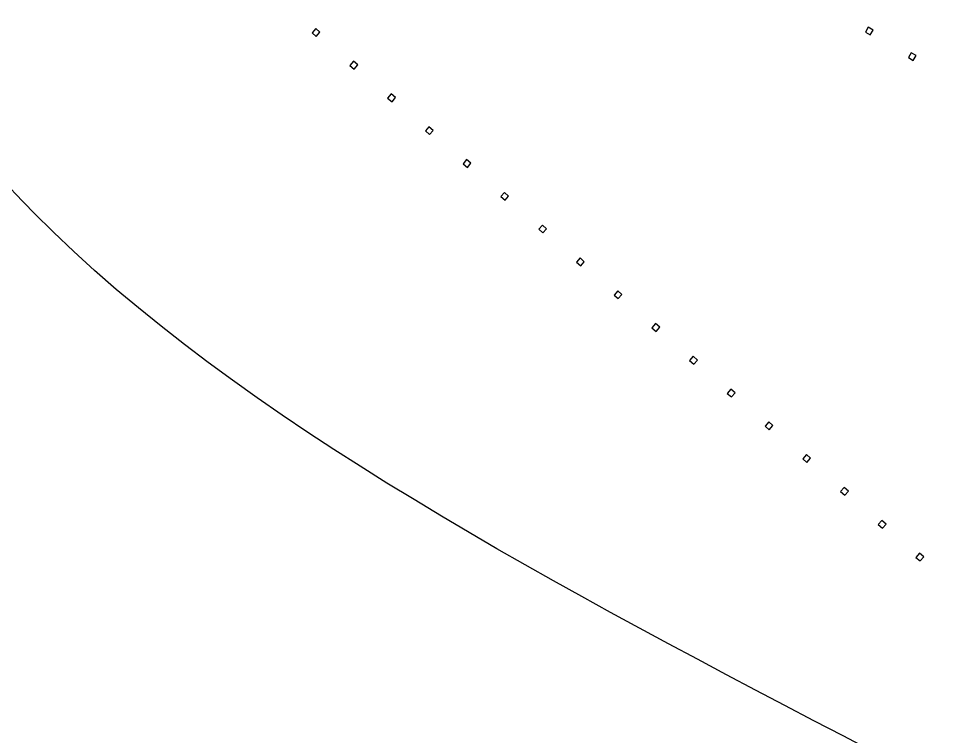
# Model space of a CAD drawing. Header units: centimetres. Extents: x -14.4 to 14.4, y -14.4 to 14.4.
# Drawn here: x 2.656 to 6.585, y -7.264 to -4.194 of the extents above; entities that cross this region are included whole.
import ezdxf
from ezdxf.lldxf.tags import DXFTag

# ---------------------------------------------------------------- set-up
doc = ezdxf.new("R2010")
doc.units = ezdxf.units.CM
doc.header["$MEASUREMENT"] = 0
doc.layers.add('Layer 1', color=7, linetype='Continuous')
tags = doc.linetypes.add('New Line1', pattern=[0.2, 0.1, -0.1]).pattern_tags.tags
tags[6:7] = [DXFTag(74, 4), DXFTag(75, 0), DXFTag(340, '0'), DXFTag(46, 1.0), DXFTag(50, 0.0), DXFTag(44, 0.0), DXFTag(45, 0.0)]
tags[4:5] = [DXFTag(74, 4), DXFTag(75, 0), DXFTag(340, '0'), DXFTag(46, 1.0), DXFTag(50, 0.0), DXFTag(44, 0.0), DXFTag(45, 0.0)]
tags = doc.linetypes.add('New Line252', pattern=[0.2, 0.1, -0.1]).pattern_tags.tags
tags[6:7] = [DXFTag(74, 4), DXFTag(75, 0), DXFTag(340, '0'), DXFTag(46, 1.0), DXFTag(50, 0.0), DXFTag(44, 0.0), DXFTag(45, 0.0)]
tags[4:5] = [DXFTag(74, 4), DXFTag(75, 0), DXFTag(340, '0'), DXFTag(46, 1.0), DXFTag(50, 0.0), DXFTag(44, 0.0), DXFTag(45, 0.0)]
tags = doc.linetypes.add('New Line253', pattern=[0.2, 0.1, -0.1]).pattern_tags.tags
tags[6:7] = [DXFTag(74, 4), DXFTag(75, 0), DXFTag(340, '0'), DXFTag(46, 1.0), DXFTag(50, 0.0), DXFTag(44, 0.0), DXFTag(45, 0.0)]
tags[4:5] = [DXFTag(74, 4), DXFTag(75, 0), DXFTag(340, '0'), DXFTag(46, 1.0), DXFTag(50, 0.0), DXFTag(44, 0.0), DXFTag(45, 0.0)]
tags = doc.linetypes.add('New Line256', pattern=[0.2, 0.1, -0.1]).pattern_tags.tags
tags[6:7] = [DXFTag(74, 4), DXFTag(75, 0), DXFTag(340, '0'), DXFTag(46, 1.0), DXFTag(50, 0.0), DXFTag(44, 0.0), DXFTag(45, 0.0)]
tags[4:5] = [DXFTag(74, 4), DXFTag(75, 0), DXFTag(340, '0'), DXFTag(46, 1.0), DXFTag(50, 0.0), DXFTag(44, 0.0), DXFTag(45, 0.0)]
tags = doc.linetypes.add('New Line257', pattern=[0.2, 0.1, -0.1]).pattern_tags.tags
tags[6:7] = [DXFTag(74, 4), DXFTag(75, 0), DXFTag(340, '0'), DXFTag(46, 1.0), DXFTag(50, 0.0), DXFTag(44, 0.0), DXFTag(45, 0.0)]
tags[4:5] = [DXFTag(74, 4), DXFTag(75, 0), DXFTag(340, '0'), DXFTag(46, 1.0), DXFTag(50, 0.0), DXFTag(44, 0.0), DXFTag(45, 0.0)]
tags = doc.linetypes.add('New Line261', pattern=[0.2, 0.1, -0.1]).pattern_tags.tags
tags[6:7] = [DXFTag(74, 4), DXFTag(75, 0), DXFTag(340, '0'), DXFTag(46, 1.0), DXFTag(50, 0.0), DXFTag(44, 0.0), DXFTag(45, 0.0)]
tags[4:5] = [DXFTag(74, 4), DXFTag(75, 0), DXFTag(340, '0'), DXFTag(46, 1.0), DXFTag(50, 0.0), DXFTag(44, 0.0), DXFTag(45, 0.0)]
tags = doc.linetypes.add('New Line266', pattern=[0.2, 0.1, -0.1]).pattern_tags.tags
tags[6:7] = [DXFTag(74, 4), DXFTag(75, 0), DXFTag(340, '0'), DXFTag(46, 1.0), DXFTag(50, 0.0), DXFTag(44, 0.0), DXFTag(45, 0.0)]
tags[4:5] = [DXFTag(74, 4), DXFTag(75, 0), DXFTag(340, '0'), DXFTag(46, 1.0), DXFTag(50, 0.0), DXFTag(44, 0.0), DXFTag(45, 0.0)]
tags = doc.linetypes.add('New Line271', pattern=[0.2, 0.1, -0.1]).pattern_tags.tags
tags[6:7] = [DXFTag(74, 4), DXFTag(75, 0), DXFTag(340, '0'), DXFTag(46, 1.0), DXFTag(50, 0.0), DXFTag(44, 0.0), DXFTag(45, 0.0)]
tags[4:5] = [DXFTag(74, 4), DXFTag(75, 0), DXFTag(340, '0'), DXFTag(46, 1.0), DXFTag(50, 0.0), DXFTag(44, 0.0), DXFTag(45, 0.0)]
tags = doc.linetypes.add('New Line277', pattern=[0.2, 0.1, -0.1]).pattern_tags.tags
tags[6:7] = [DXFTag(74, 4), DXFTag(75, 0), DXFTag(340, '0'), DXFTag(46, 1.0), DXFTag(50, 0.0), DXFTag(44, 0.0), DXFTag(45, 0.0)]
tags[4:5] = [DXFTag(74, 4), DXFTag(75, 0), DXFTag(340, '0'), DXFTag(46, 1.0), DXFTag(50, 0.0), DXFTag(44, 0.0), DXFTag(45, 0.0)]
tags = doc.linetypes.add('New Line283', pattern=[0.2, 0.1, -0.1]).pattern_tags.tags
tags[6:7] = [DXFTag(74, 4), DXFTag(75, 0), DXFTag(340, '0'), DXFTag(46, 1.0), DXFTag(50, 0.0), DXFTag(44, 0.0), DXFTag(45, 0.0)]
tags[4:5] = [DXFTag(74, 4), DXFTag(75, 0), DXFTag(340, '0'), DXFTag(46, 1.0), DXFTag(50, 0.0), DXFTag(44, 0.0), DXFTag(45, 0.0)]
tags = doc.linetypes.add('New Line289', pattern=[0.2, 0.1, -0.1]).pattern_tags.tags
tags[6:7] = [DXFTag(74, 4), DXFTag(75, 0), DXFTag(340, '0'), DXFTag(46, 1.0), DXFTag(50, 0.0), DXFTag(44, 0.0), DXFTag(45, 0.0)]
tags[4:5] = [DXFTag(74, 4), DXFTag(75, 0), DXFTag(340, '0'), DXFTag(46, 1.0), DXFTag(50, 0.0), DXFTag(44, 0.0), DXFTag(45, 0.0)]
tags = doc.linetypes.add('New Line294', pattern=[0.2, 0.1, -0.1]).pattern_tags.tags
tags[6:7] = [DXFTag(74, 4), DXFTag(75, 0), DXFTag(340, '0'), DXFTag(46, 1.0), DXFTag(50, 0.0), DXFTag(44, 0.0), DXFTag(45, 0.0)]
tags[4:5] = [DXFTag(74, 4), DXFTag(75, 0), DXFTag(340, '0'), DXFTag(46, 1.0), DXFTag(50, 0.0), DXFTag(44, 0.0), DXFTag(45, 0.0)]
tags = doc.linetypes.add('New Line299', pattern=[0.2, 0.1, -0.1]).pattern_tags.tags
tags[6:7] = [DXFTag(74, 4), DXFTag(75, 0), DXFTag(340, '0'), DXFTag(46, 1.0), DXFTag(50, 0.0), DXFTag(44, 0.0), DXFTag(45, 0.0)]
tags[4:5] = [DXFTag(74, 4), DXFTag(75, 0), DXFTag(340, '0'), DXFTag(46, 1.0), DXFTag(50, 0.0), DXFTag(44, 0.0), DXFTag(45, 0.0)]
tags = doc.linetypes.add('New Line302', pattern=[0.2, 0.1, -0.1]).pattern_tags.tags
tags[6:7] = [DXFTag(74, 4), DXFTag(75, 0), DXFTag(340, '0'), DXFTag(46, 1.0), DXFTag(50, 0.0), DXFTag(44, 0.0), DXFTag(45, 0.0)]
tags[4:5] = [DXFTag(74, 4), DXFTag(75, 0), DXFTag(340, '0'), DXFTag(46, 1.0), DXFTag(50, 0.0), DXFTag(44, 0.0), DXFTag(45, 0.0)]
tags = doc.linetypes.add('New Line306', pattern=[0.2, 0.1, -0.1]).pattern_tags.tags
tags[6:7] = [DXFTag(74, 4), DXFTag(75, 0), DXFTag(340, '0'), DXFTag(46, 1.0), DXFTag(50, 0.0), DXFTag(44, 0.0), DXFTag(45, 0.0)]
tags[4:5] = [DXFTag(74, 4), DXFTag(75, 0), DXFTag(340, '0'), DXFTag(46, 1.0), DXFTag(50, 0.0), DXFTag(44, 0.0), DXFTag(45, 0.0)]
tags = doc.linetypes.add('New Line310', pattern=[0.2, 0.1, -0.1]).pattern_tags.tags
tags[6:7] = [DXFTag(74, 4), DXFTag(75, 0), DXFTag(340, '0'), DXFTag(46, 1.0), DXFTag(50, 0.0), DXFTag(44, 0.0), DXFTag(45, 0.0)]
tags[4:5] = [DXFTag(74, 4), DXFTag(75, 0), DXFTag(340, '0'), DXFTag(46, 1.0), DXFTag(50, 0.0), DXFTag(44, 0.0), DXFTag(45, 0.0)]
tags = doc.linetypes.add('New Line312', pattern=[0.2, 0.1, -0.1]).pattern_tags.tags
tags[6:7] = [DXFTag(74, 4), DXFTag(75, 0), DXFTag(340, '0'), DXFTag(46, 1.0), DXFTag(50, 0.0), DXFTag(44, 0.0), DXFTag(45, 0.0)]
tags[4:5] = [DXFTag(74, 4), DXFTag(75, 0), DXFTag(340, '0'), DXFTag(46, 1.0), DXFTag(50, 0.0), DXFTag(44, 0.0), DXFTag(45, 0.0)]
tags = doc.linetypes.add('New Line316', pattern=[0.2, 0.1, -0.1]).pattern_tags.tags
tags[6:7] = [DXFTag(74, 4), DXFTag(75, 0), DXFTag(340, '0'), DXFTag(46, 1.0), DXFTag(50, 0.0), DXFTag(44, 0.0), DXFTag(45, 0.0)]
tags[4:5] = [DXFTag(74, 4), DXFTag(75, 0), DXFTag(340, '0'), DXFTag(46, 1.0), DXFTag(50, 0.0), DXFTag(44, 0.0), DXFTag(45, 0.0)]
tags = doc.linetypes.add('New Line320', pattern=[0.2, 0.1, -0.1]).pattern_tags.tags
tags[6:7] = [DXFTag(74, 4), DXFTag(75, 0), DXFTag(340, '0'), DXFTag(46, 1.0), DXFTag(50, 0.0), DXFTag(44, 0.0), DXFTag(45, 0.0)]
tags[4:5] = [DXFTag(74, 4), DXFTag(75, 0), DXFTag(340, '0'), DXFTag(46, 1.0), DXFTag(50, 0.0), DXFTag(44, 0.0), DXFTag(45, 0.0)]
tags = doc.linetypes.add('New Line322', pattern=[0.2, 0.1, -0.1]).pattern_tags.tags
tags[6:7] = [DXFTag(74, 4), DXFTag(75, 0), DXFTag(340, '0'), DXFTag(46, 1.0), DXFTag(50, 0.0), DXFTag(44, 0.0), DXFTag(45, 0.0)]
tags[4:5] = [DXFTag(74, 4), DXFTag(75, 0), DXFTag(340, '0'), DXFTag(46, 1.0), DXFTag(50, 0.0), DXFTag(44, 0.0), DXFTag(45, 0.0)]

msp = doc.modelspace()

# ---------------------------------------------------------------- linework, layer by layer
at = {"layer": 'Layer 1', "linetype": 'New Line1', "lineweight": 30}
msp.add_open_spline([(-0.02824, 13.49374), (-0.40654, 13.49374), (-0.71734, 12.90195), (-0.74708, 12.15026), (-0.74708, 12.15026), (-0.87804, 12.42245), (-1.06047, 12.59166), (-1.26266, 12.59166), (-1.26266, 12.59166), (-1.36255, 12.51294), (-1.46559, 12.43115), (-1.45851, 12.29047), (-1.45851, 12.29047), (-1.34745, 10.08373), (-2.43411, 6.76733), (-1.87543, 4.59605), (-1.87543, 4.59605), (-1.92103, 4.57666), (-1.9663, 4.55671), (-2.01119, 4.53596), (-2.01119, 4.53596), (-3.20898, 6.51937), (-6.9413, 7.63345), (-8.80574, 9.12428), (-8.80574, 9.12428), (-8.91576, 9.21225), (-9.0418, 9.17638), (-9.16406, 9.14134), (-9.16406, 9.14134), (-9.28223, 8.97727), (-9.25199, 8.73012), (-9.10768, 8.46478), (-9.10768, 8.46478), (-9.73499, 8.87998), (-10.39696, 8.97352), (-10.61807, 8.66656), (-10.61807, 8.66656), (-10.84917, 8.34573), (-10.51168, 7.70708), (-9.8651, 7.23628), (-9.8651, 7.23628), (-10.21171, 7.32302), (-10.50267, 7.28294), (-10.63513, 7.09904), (-10.63513, 7.09904), (-10.71075, 6.93313), (-10.69029, 6.80578), (-10.55576, 6.72663), (-10.55576, 6.72663), (-8.64198, 5.60077), (-6.55349, 2.76652), (-4.50601, 1.88906), (-4.50601, 1.88906), (-4.51834, 1.85783), (-4.52991, 1.82639), (-4.54162, 1.79485), (-4.54162, 1.79485), (-6.7129, 2.25581), (-9.91269, 1.22975), (-12.06096, 1.33787), (-12.06096, 1.33787), (-12.20164, 1.34495), (-12.28343, 1.24191), (-12.36215, 1.14202), (-12.36215, 1.14202), (-12.36215, 0.93983), (-12.19294, 0.7574), (-11.92075, 0.62644), (-11.92075, 0.62644), (-12.67244, 0.5967), (-13.26423, 0.2859), (-13.26423, -0.09241), (-13.26423, -0.09241), (-13.26423, -0.4878), (-12.61745, -0.80936), (-11.81763, -0.81348), (-11.81763, -0.81348), (-12.14958, -0.94567), (-12.36215, -1.14768), (-12.36215, -1.37431), (-12.36215, -1.37431), (-12.32654, -1.55313), (-12.23567, -1.64466), (-12.08025, -1.63025), (-12.08025, -1.63025), (-9.88165, -1.42641), (-6.5557, -2.49265), (-4.38064, -2.02788), (-4.38064, -2.02788), (-4.3753, -2.03921), (-4.37048, -2.05072), (-4.36506, -2.062), (-4.36506, -2.062), (-6.35628, -3.01994), (-8.38051, -5.72642), (-10.23973, -6.8202), (-10.23973, -6.8202), (-10.37426, -6.89934), (-10.39398, -7.02669), (-10.31837, -7.1926), (-10.31837, -7.1926), (-10.18591, -7.3765), (-9.89568, -7.41585), (-9.54907, -7.3291), (-9.54907, -7.3291), (-10.19565, -7.79991), (-10.5324, -8.43929), (-10.3013, -8.76012), (-10.3013, -8.76012), (-10.0802, -9.06709), (-9.41822, -8.97354), (-8.79091, -8.55834), (-8.79091, -8.55834), (-8.93523, -8.82368), (-8.96621, -9.07009), (-8.84803, -9.23416), (-8.84803, -9.23416), (-8.72578, -9.2692), (-8.59899, -9.30507), (-8.48898, -9.2171), (-8.48898, -9.2171), (-6.59659, -7.70392), (-2.78012, -6.57891), (-1.64249, -4.53902), (-1.64249, -4.53902), (-1.62523, -4.54532), (-1.60791, -4.55147), (-1.59056, -4.55757), (-1.59056, -4.55757), (-2.15416, -6.72869), (-1.06467, -10.0506), (-1.17587, -12.26015), (-1.17587, -12.26015), (-1.18295, -12.40083), (-1.07991, -12.48262), (-0.98002, -12.56133), (-0.98002, -12.56133), (-0.77782, -12.56133), (-0.5954, -12.39212), (-0.46444, -12.11994), (-0.46444, -12.11994), (-0.4347, -12.87162), (-0.1239, -13.46342), (0.25441, -13.46342), (0.25441, -13.46342), (0.6498, -13.46342), (0.97136, -12.81663), (0.97548, -12.01682), (0.97548, -12.01682), (1.10767, -12.34877), (1.30968, -12.56134), (1.53632, -12.56133), (1.53632, -12.56133), (1.71514, -12.52572), (1.80666, -12.43486), (1.79225, -12.27943), (1.79225, -12.27943), (1.5806, -9.99663), (2.7384, -6.49836), (2.12979, -4.33502), (2.12979, -4.33502), (2.14089, -4.32954), (2.15213, -4.32425), (2.16317, -4.3187), (2.16317, -4.3187), (3.35857, -6.30441), (7.09436, -7.41896), (8.95996, -8.91072), (8.95996, -8.91072), (9.06997, -8.99869), (9.19676, -8.96282), (9.31901, -8.92778), (9.31901, -8.92778), (9.43719, -8.76371), (9.40621, -8.51656), (9.26189, -8.25122), (9.26189, -8.25122), (9.88921, -8.66642), (10.55118, -8.75996), (10.77229, -8.453), (10.77229, -8.453), (11.00338, -8.13217), (10.66663, -7.49353), (10.02005, -7.02272), (10.02005, -7.02272), (10.36666, -7.10947), (10.65763, -7.06938), (10.79009, -6.88548), (10.79009, -6.88548), (10.86571, -6.71957), (10.84524, -6.59222), (10.71071, -6.51307), (10.71071, -6.51307), (8.8208, -5.40125), (6.7603, -2.62378), (4.73738, -1.70963), (4.73738, -1.70963), (6.91331, -2.11819), (10.16684, -1.08998), (12.32942, -1.29049), (12.32942, -1.29049), (12.48484, -1.30489), (12.5757, -1.21337), (12.61132, -1.03455), (12.61132, -1.03455), (12.61132, -0.80791), (12.39875, -0.60591), (12.06681, -0.47371), (12.06681, -0.47371), (12.86662, -0.4696), (13.5134, -0.14804), (13.5134, 0.24736), (13.5134, 0.24736), (13.5134, 0.62567), (12.92161, 0.93646), (12.16992, 0.96621), (12.16992, 0.96621), (12.44211, 1.09716), (12.61132, 1.27959), (12.61132, 1.48179), (12.61132, 1.48179), (12.5326, 1.58167), (12.45082, 1.68472), (12.31013, 1.67764), (12.31013, 1.67764), (10.04607, 1.56369), (6.61388, 2.70992), (4.4488, 2.04707), (4.4488, 2.04707), (4.44242, 2.06171), (4.43603, 2.07628), (4.42951, 2.09084), (4.42951, 2.09084), (6.51469, 2.90706), (8.64662, 5.82911), (10.59721, 6.97663), (10.59721, 6.97663), (10.73174, 7.05578), (10.7522, 7.18313), (10.67659, 7.34904), (10.67659, 7.34904), (10.54413, 7.53294), (10.25316, 7.57303), (9.90655, 7.48628), (9.90655, 7.48628), (10.55313, 7.95709), (10.89062, 8.59573), (10.65952, 8.91656), (10.65952, 8.91656), (10.43842, 9.22353), (9.77645, 9.12998), (9.14913, 8.71478), (9.14913, 8.71478), (9.29345, 8.98012), (9.32369, 9.22727), (9.20551, 9.39134), (9.20551, 9.39134), (9.08326, 9.42638), (8.95721, 9.46225), (8.8472, 9.37428), (8.8472, 9.37428), (6.9173, 7.83111), (2.98618, 6.69165), (1.93617, 4.5738), (1.93617, 4.5738), (1.92481, 4.57879), (1.91345, 4.58373), (1.90205, 4.58864), (1.90205, 4.58864), (2.3783, 6.76324), (1.30511, 10.10404), (1.50961, 12.30976), (1.50961, 12.30976), (1.52402, 12.46518), (1.43249, 12.55604), (1.25367, 12.59166), (1.25367, 12.59166), (1.02704, 12.59166), (0.82503, 12.37909), (0.69284, 12.04714), (0.69284, 12.04714), (0.68872, 12.84696), (0.36716, 13.49374), (-0.02824, 13.49374)], degree=3, knots=[0, 0, 0, 0, 0.0138889, 0.0138889, 0.0138889, 0.0138889, 0.0277778, 0.0277778, 0.0277778, 0.0277778, 0.0416667, 0.0416667, 0.0416667, 0.0416667, 0.0555556, 0.0555556, 0.0555556, 0.0555556, 0.0694444, 0.0694444, 0.0694444, 0.0694444, 0.0833333, 0.0833333, 0.0833333, 0.0833333, 0.0972222, 0.0972222, 0.0972222, 0.0972222, 0.1111111, 0.1111111, 0.1111111, 0.1111111, 0.125, 0.125, 0.125, 0.125, 0.1388889, 0.1388889, 0.1388889, 0.1388889, 0.1527778, 0.1527778, 0.1527778, 0.1527778, 0.1666667, 0.1666667, 0.1666667, 0.1666667, 0.1805556, 0.1805556, 0.1805556, 0.1805556, 0.1944444, 0.1944444, 0.1944444, 0.1944444, 0.2083333, 0.2083333, 0.2083333, 0.2083333, 0.2222222, 0.2222222, 0.2222222, 0.2222222, 0.2361111, 0.2361111, 0.2361111, 0.2361111, 0.25, 0.25, 0.25, 0.25, 0.2638889, 0.2638889, 0.2638889, 0.2638889, 0.2777778, 0.2777778, 0.2777778, 0.2777778, 0.2916667, 0.2916667, 0.2916667, 0.2916667, 0.3055556, 0.3055556, 0.3055556, 0.3055556, 0.3194444, 0.3194444, 0.3194444, 0.3194444, 0.3333333, 0.3333333, 0.3333333, 0.3333333, 0.3472222, 0.3472222, 0.3472222, 0.3472222, 0.3611111, 0.3611111, 0.3611111, 0.3611111, 0.375, 0.375, 0.375, 0.375, 0.3888889, 0.3888889, 0.3888889, 0.3888889, 0.4027778, 0.4027778, 0.4027778, 0.4027778, 0.4166667, 0.4166667, 0.4166667, 0.4166667, 0.4305556, 0.4305556, 0.4305556, 0.4305556, 0.4444444, 0.4444444, 0.4444444, 0.4444444, 0.4583333, 0.4583333, 0.4583333, 0.4583333, 0.4722222, 0.4722222, 0.4722222, 0.4722222, 0.4861111, 0.4861111, 0.4861111, 0.4861111, 0.5, 0.5, 0.5, 0.5, 0.5138889, 0.5138889, 0.5138889, 0.5138889, 0.5277778, 0.5277778, 0.5277778, 0.5277778, 0.5416667, 0.5416667, 0.5416667, 0.5416667, 0.5555556, 0.5555556, 0.5555556, 0.5555556, 0.5694444, 0.5694444, 0.5694444, 0.5694444, 0.5833333, 0.5833333, 0.5833333, 0.5833333, 0.5972222, 0.5972222, 0.5972222, 0.5972222, 0.6111111, 0.6111111, 0.6111111, 0.6111111, 0.625, 0.625, 0.625, 0.625, 0.6388889, 0.6388889, 0.6388889, 0.6388889, 0.6527778, 0.6527778, 0.6527778, 0.6527778, 0.6666667, 0.6666667, 0.6666667, 0.6666667, 0.6805556, 0.6805556, 0.6805556, 0.6805556, 0.6944444, 0.6944444, 0.6944444, 0.6944444, 0.7083333, 0.7083333, 0.7083333, 0.7083333, 0.7222222, 0.7222222, 0.7222222, 0.7222222, 0.7361111, 0.7361111, 0.7361111, 0.7361111, 0.75, 0.75, 0.75, 0.75, 0.7638889, 0.7638889, 0.7638889, 0.7638889, 0.7777778, 0.7777778, 0.7777778, 0.7777778, 0.7916667, 0.7916667, 0.7916667, 0.7916667, 0.8055556, 0.8055556, 0.8055556, 0.8055556, 0.8194444, 0.8194444, 0.8194444, 0.8194444, 0.8333333, 0.8333333, 0.8333333, 0.8333333, 0.8472222, 0.8472222, 0.8472222, 0.8472222, 0.8611111, 0.8611111, 0.8611111, 0.8611111, 0.875, 0.875, 0.875, 0.875, 0.8888889, 0.8888889, 0.8888889, 0.8888889, 0.9027778, 0.9027778, 0.9027778, 0.9027778, 0.9166667, 0.9166667, 0.9166667, 0.9166667, 0.9305556, 0.9305556, 0.9305556, 0.9305556, 0.9444444, 0.9444444, 0.9444444, 0.9444444, 0.9583333, 0.9583333, 0.9583333, 0.9583333, 0.9722222, 0.9722222, 0.9722222, 0.9722222, 1, 1, 1, 1], dxfattribs=at)
at = {"layer": 'Layer 1', "linetype": 'New Line253', "lineweight": 30}
msp.add_open_spline([(3.92728, -4.23709), (3.92728, -4.23709), (3.94509, -4.25267), (3.94509, -4.25267), (3.94509, -4.25267), (3.94509, -4.25267), (3.92951, -4.27048), (3.92951, -4.27048), (3.92951, -4.27048), (3.92951, -4.27048), (3.9117, -4.2549), (3.9117, -4.2549), (3.9117, -4.2549), (3.9117, -4.2549), (3.92728, -4.23709), (3.92728, -4.23709)], degree=3, knots=[0, 0, 0, 0, 0.2, 0.2, 0.2, 0.2, 0.4, 0.4, 0.4, 0.4, 0.6, 0.6, 0.6, 0.6, 1, 1, 1, 1], dxfattribs=at)
at = {"layer": 'Layer 1', "linetype": 'New Line252', "lineweight": 30}
msp.add_open_spline([(6.28783, -4.2319), (6.28783, -4.2319), (6.3086, -4.24377), (6.3086, -4.24377), (6.3086, -4.24377), (6.3086, -4.24377), (6.29599, -4.26454), (6.29599, -4.26454), (6.29599, -4.26454), (6.29599, -4.26454), (6.27596, -4.25267), (6.27596, -4.25267), (6.27596, -4.25267), (6.27596, -4.25267), (6.28783, -4.2319), (6.28783, -4.2319)], degree=3, knots=[0, 0, 0, 0, 0.2, 0.2, 0.2, 0.2, 0.4, 0.4, 0.4, 0.4, 0.6, 0.6, 0.6, 0.6, 1, 1, 1, 1], dxfattribs=at)
at = {"layer": 'Layer 1', "linetype": 'New Line256', "lineweight": 30}
msp.add_open_spline([(6.47181, -4.34095), (6.47181, -4.34095), (6.49258, -4.35282), (6.49258, -4.35282), (6.49258, -4.35282), (6.49258, -4.35282), (6.48071, -4.37359), (6.48071, -4.37359), (6.48071, -4.37359), (6.48071, -4.37359), (6.45994, -4.36098), (6.45994, -4.36098), (6.45994, -4.36098), (6.45994, -4.36098), (6.47181, -4.34095), (6.47181, -4.34095)], degree=3, knots=[0, 0, 0, 0, 0.2, 0.2, 0.2, 0.2, 0.4, 0.4, 0.4, 0.4, 0.6, 0.6, 0.6, 0.6, 1, 1, 1, 1], dxfattribs=at)
at = {"layer": 'Layer 1', "linetype": 'New Line257', "lineweight": 30}
msp.add_open_spline([(4.089, -4.37656), (4.089, -4.37656), (4.10681, -4.39288), (4.10681, -4.39288), (4.10681, -4.39288), (4.10681, -4.39288), (4.09123, -4.41069), (4.09123, -4.41069), (4.09123, -4.41069), (4.09123, -4.41069), (4.07343, -4.39511), (4.07343, -4.39511), (4.07343, -4.39511), (4.07343, -4.39511), (4.089, -4.37656), (4.089, -4.37656)], degree=3, knots=[0, 0, 0, 0, 0.2, 0.2, 0.2, 0.2, 0.4, 0.4, 0.4, 0.4, 0.6, 0.6, 0.6, 0.6, 1, 1, 1, 1], dxfattribs=at)
at = {"layer": 'Layer 1', "linetype": 'New Line261', "lineweight": 30}
msp.add_open_spline([(4.24998, -4.51677), (4.24998, -4.51677), (4.26853, -4.53235), (4.26853, -4.53235), (4.26853, -4.53235), (4.26853, -4.53235), (4.25295, -4.55089), (4.25295, -4.55089), (4.25295, -4.55089), (4.25295, -4.55089), (4.23441, -4.53457), (4.23441, -4.53457), (4.23441, -4.53457), (4.23441, -4.53457), (4.24998, -4.51677), (4.24998, -4.51677)], degree=3, knots=[0, 0, 0, 0, 0.2, 0.2, 0.2, 0.2, 0.4, 0.4, 0.4, 0.4, 0.6, 0.6, 0.6, 0.6, 1, 1, 1, 1], dxfattribs=at)
at = {"layer": 'Layer 1', "linetype": 'New Line266', "lineweight": 30}
msp.add_open_spline([(4.41097, -4.65698), (4.41097, -4.65698), (4.42877, -4.67256), (4.42877, -4.67256), (4.42877, -4.67256), (4.42877, -4.67256), (4.41319, -4.69036), (4.41319, -4.69036), (4.41319, -4.69036), (4.41319, -4.69036), (4.39613, -4.67478), (4.39613, -4.67478), (4.39613, -4.67478), (4.39613, -4.67478), (4.41097, -4.65698), (4.41097, -4.65698)], degree=3, knots=[0, 0, 0, 0, 0.2, 0.2, 0.2, 0.2, 0.4, 0.4, 0.4, 0.4, 0.6, 0.6, 0.6, 0.6, 1, 1, 1, 1], dxfattribs=at)
at = {"layer": 'Layer 1', "linetype": 'New Line271', "lineweight": 30}
msp.add_open_spline([(4.57195, -4.79719), (4.57195, -4.79719), (4.59049, -4.81277), (4.59049, -4.81277), (4.59049, -4.81277), (4.59049, -4.81277), (4.57491, -4.83057), (4.57491, -4.83057), (4.57491, -4.83057), (4.57491, -4.83057), (4.55637, -4.81499), (4.55637, -4.81499), (4.55637, -4.81499), (4.55637, -4.81499), (4.57195, -4.79719), (4.57195, -4.79719)], degree=3, knots=[0, 0, 0, 0, 0.2, 0.2, 0.2, 0.2, 0.4, 0.4, 0.4, 0.4, 0.6, 0.6, 0.6, 0.6, 1, 1, 1, 1], dxfattribs=at)
at = {"layer": 'Layer 1', "linetype": 'New Line277', "lineweight": 30}
msp.add_open_spline([(4.73367, -4.9374), (4.73367, -4.9374), (4.75147, -4.95297), (4.75147, -4.95297), (4.75147, -4.95297), (4.75147, -4.95297), (4.73589, -4.97078), (4.73589, -4.97078), (4.73589, -4.97078), (4.73589, -4.97078), (4.71809, -4.9552), (4.71809, -4.9552), (4.71809, -4.9552), (4.71809, -4.9552), (4.73367, -4.9374), (4.73367, -4.9374)], degree=3, knots=[0, 0, 0, 0, 0.2, 0.2, 0.2, 0.2, 0.4, 0.4, 0.4, 0.4, 0.6, 0.6, 0.6, 0.6, 1, 1, 1, 1], dxfattribs=at)
at = {"layer": 'Layer 1', "linetype": 'New Line283', "lineweight": 30}
msp.add_open_spline([(4.89539, -5.0776), (4.89539, -5.0776), (4.91319, -5.09318), (4.91319, -5.09318), (4.91319, -5.09318), (4.91319, -5.09318), (4.89762, -5.11099), (4.89762, -5.11099), (4.89762, -5.11099), (4.89762, -5.11099), (4.87981, -5.09541), (4.87981, -5.09541), (4.87981, -5.09541), (4.87981, -5.09541), (4.89539, -5.0776), (4.89539, -5.0776)], degree=3, knots=[0, 0, 0, 0, 0.2, 0.2, 0.2, 0.2, 0.4, 0.4, 0.4, 0.4, 0.6, 0.6, 0.6, 0.6, 1, 1, 1, 1], dxfattribs=at)
at = {"layer": 'Layer 1', "linetype": 'New Line289', "lineweight": 30}
msp.add_open_spline([(5.05637, -5.21781), (5.05637, -5.21781), (5.07417, -5.23413), (5.07417, -5.23413), (5.07417, -5.23413), (5.07417, -5.23413), (5.05934, -5.2512), (5.05934, -5.2512), (5.05934, -5.2512), (5.05934, -5.2512), (5.04079, -5.23636), (5.04079, -5.23636), (5.04079, -5.23636), (5.04079, -5.23636), (5.05637, -5.21781), (5.05637, -5.21781)], degree=3, knots=[0, 0, 0, 0, 0.2, 0.2, 0.2, 0.2, 0.4, 0.4, 0.4, 0.4, 0.6, 0.6, 0.6, 0.6, 1, 1, 1, 1], dxfattribs=at)
at = {"layer": 'Layer 1', "linetype": 'New Line294', "lineweight": 30}
msp.add_open_spline([(5.21735, -5.35802), (5.21735, -5.35802), (5.23515, -5.3736), (5.23515, -5.3736), (5.23515, -5.3736), (5.23515, -5.3736), (5.21958, -5.3914), (5.21958, -5.3914), (5.21958, -5.3914), (5.21958, -5.3914), (5.20177, -5.37657), (5.20177, -5.37657), (5.20177, -5.37657), (5.20177, -5.37657), (5.21735, -5.35802), (5.21735, -5.35802)], degree=3, knots=[0, 0, 0, 0, 0.2, 0.2, 0.2, 0.2, 0.4, 0.4, 0.4, 0.4, 0.6, 0.6, 0.6, 0.6, 1, 1, 1, 1], dxfattribs=at)
at = {"layer": 'Layer 1', "linetype": 'New Line299', "lineweight": 30}
msp.add_open_spline([(5.37833, -5.49823), (5.37833, -5.49823), (5.39688, -5.51381), (5.39688, -5.51381), (5.39688, -5.51381), (5.39688, -5.51381), (5.3813, -5.53161), (5.3813, -5.53161), (5.3813, -5.53161), (5.3813, -5.53161), (5.36275, -5.51603), (5.36275, -5.51603), (5.36275, -5.51603), (5.36275, -5.51603), (5.37833, -5.49823), (5.37833, -5.49823)], degree=3, knots=[0, 0, 0, 0, 0.2, 0.2, 0.2, 0.2, 0.4, 0.4, 0.4, 0.4, 0.6, 0.6, 0.6, 0.6, 1, 1, 1, 1], dxfattribs=at)
at = {"layer": 'Layer 1', "linetype": 'New Line302', "lineweight": 30}
msp.add_open_spline([(5.54005, -5.6377), (5.54005, -5.6377), (5.55786, -5.65402), (5.55786, -5.65402), (5.55786, -5.65402), (5.55786, -5.65402), (5.54228, -5.67182), (5.54228, -5.67182), (5.54228, -5.67182), (5.54228, -5.67182), (5.52447, -5.65624), (5.52447, -5.65624), (5.52447, -5.65624), (5.52447, -5.65624), (5.54005, -5.6377), (5.54005, -5.6377)], degree=3, knots=[0, 0, 0, 0, 0.2, 0.2, 0.2, 0.2, 0.4, 0.4, 0.4, 0.4, 0.6, 0.6, 0.6, 0.6, 1, 1, 1, 1], dxfattribs=at)
at = {"layer": 'Layer 1', "linetype": 'New Line306', "lineweight": 30}
msp.add_open_spline([(5.70103, -5.77865), (5.70103, -5.77865), (5.71884, -5.79423), (5.71884, -5.79423), (5.71884, -5.79423), (5.71884, -5.79423), (5.70326, -5.81203), (5.70326, -5.81203), (5.70326, -5.81203), (5.70326, -5.81203), (5.68545, -5.79645), (5.68545, -5.79645), (5.68545, -5.79645), (5.68545, -5.79645), (5.70103, -5.77865), (5.70103, -5.77865)], degree=3, knots=[0, 0, 0, 0, 0.2, 0.2, 0.2, 0.2, 0.4, 0.4, 0.4, 0.4, 0.6, 0.6, 0.6, 0.6, 1, 1, 1, 1], dxfattribs=at)
at = {"layer": 'Layer 1', "linetype": 'New Line310', "lineweight": 30}
msp.add_open_spline([(5.86276, -5.91886), (5.86276, -5.91886), (5.88056, -5.93443), (5.88056, -5.93443), (5.88056, -5.93443), (5.88056, -5.93443), (5.86498, -5.95224), (5.86498, -5.95224), (5.86498, -5.95224), (5.86498, -5.95224), (5.84718, -5.93666), (5.84718, -5.93666), (5.84718, -5.93666), (5.84718, -5.93666), (5.86276, -5.91886), (5.86276, -5.91886)], degree=3, knots=[0, 0, 0, 0, 0.2, 0.2, 0.2, 0.2, 0.4, 0.4, 0.4, 0.4, 0.6, 0.6, 0.6, 0.6, 1, 1, 1, 1], dxfattribs=at)
at = {"layer": 'Layer 1', "linetype": 'New Line312', "lineweight": 30}
msp.add_open_spline([(6.02374, -6.05832), (6.02374, -6.05832), (6.04154, -6.0739), (6.04154, -6.0739), (6.04154, -6.0739), (6.04154, -6.0739), (6.02596, -6.09171), (6.02596, -6.09171), (6.02596, -6.09171), (6.02596, -6.09171), (6.00816, -6.07687), (6.00816, -6.07687), (6.00816, -6.07687), (6.00816, -6.07687), (6.02374, -6.05832), (6.02374, -6.05832)], degree=3, knots=[0, 0, 0, 0, 0.2, 0.2, 0.2, 0.2, 0.4, 0.4, 0.4, 0.4, 0.6, 0.6, 0.6, 0.6, 1, 1, 1, 1], dxfattribs=at)
at = {"layer": 'Layer 1', "linetype": 'New Line316', "lineweight": 30}
msp.add_open_spline([(6.18472, -6.19927), (6.18472, -6.19927), (6.20326, -6.21411), (6.20326, -6.21411), (6.20326, -6.21411), (6.20326, -6.21411), (6.18768, -6.23191), (6.18768, -6.23191), (6.18768, -6.23191), (6.18768, -6.23191), (6.16914, -6.21634), (6.16914, -6.21634), (6.16914, -6.21634), (6.16914, -6.21634), (6.18472, -6.19927), (6.18472, -6.19927)], degree=3, knots=[0, 0, 0, 0, 0.2, 0.2, 0.2, 0.2, 0.4, 0.4, 0.4, 0.4, 0.6, 0.6, 0.6, 0.6, 1, 1, 1, 1], dxfattribs=at)
at = {"layer": 'Layer 1', "linetype": 'New Line320', "lineweight": 30}
msp.add_open_spline([(6.34644, -6.33948), (6.34644, -6.33948), (6.36424, -6.35506), (6.36424, -6.35506), (6.36424, -6.35506), (6.36424, -6.35506), (6.34866, -6.37287), (6.34866, -6.37287), (6.34866, -6.37287), (6.34866, -6.37287), (6.33012, -6.35729), (6.33012, -6.35729), (6.33012, -6.35729), (6.33012, -6.35729), (6.34644, -6.33948), (6.34644, -6.33948)], degree=3, knots=[0, 0, 0, 0, 0.2, 0.2, 0.2, 0.2, 0.4, 0.4, 0.4, 0.4, 0.6, 0.6, 0.6, 0.6, 1, 1, 1, 1], dxfattribs=at)
at = {"layer": 'Layer 1', "linetype": 'New Line322', "lineweight": 30}
msp.add_open_spline([(6.50742, -6.47895), (6.50742, -6.47895), (6.52522, -6.49527), (6.52522, -6.49527), (6.52522, -6.49527), (6.52522, -6.49527), (6.50964, -6.51307), (6.50964, -6.51307), (6.50964, -6.51307), (6.50964, -6.51307), (6.49184, -6.4975), (6.49184, -6.4975), (6.49184, -6.4975), (6.49184, -6.4975), (6.50742, -6.47895), (6.50742, -6.47895)], degree=3, knots=[0, 0, 0, 0, 0.2, 0.2, 0.2, 0.2, 0.4, 0.4, 0.4, 0.4, 0.6, 0.6, 0.6, 0.6, 1, 1, 1, 1], dxfattribs=at)

doc.saveas('drawing.dxf')
